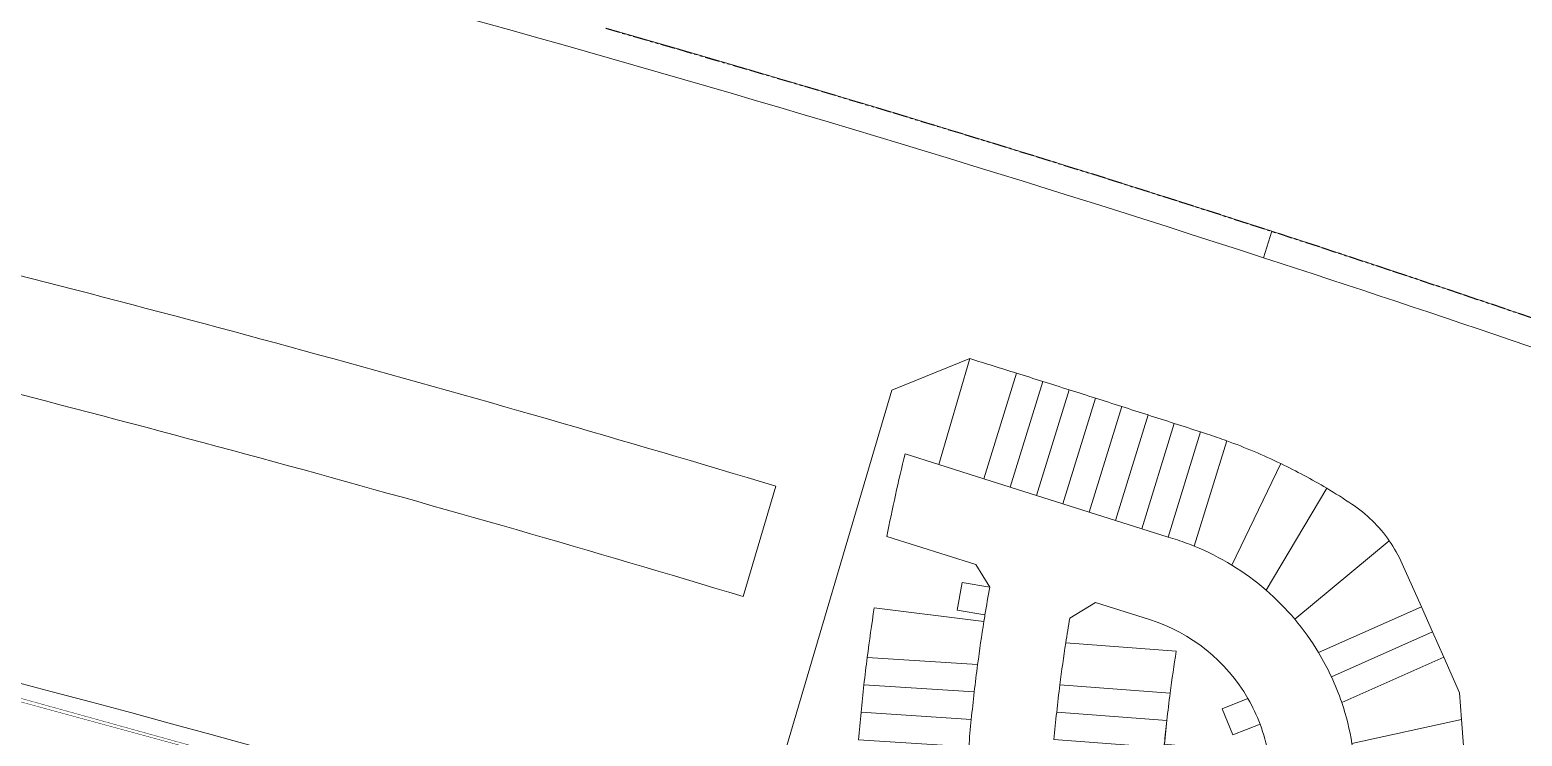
# Model space of a CAD drawing. Header units: centimetres. Extents: x -6122352 to 4157695, y -1694241 to 1947892.
# Drawn here: x -3596928 to -3272540, y 222292 to 375839 of the extents above; entities that cross this region are included whole.
import ezdxf

# ---------------------------------------------------------------- set-up
doc = ezdxf.new("R2010")
doc.units = ezdxf.units.CM
doc.header["$MEASUREMENT"] = 0
doc.linetypes.add('23585-XR-AR-DAMAC PLOT LIMITS$0$PHANTOM2', pattern=[1.25, 0.625, -0.125, 0.125, -0.125, 0.125, -0.125])
for name, color, linetype, lineweight, true_color in [('23585-XR-AR-DAMAC PLOT LIMITS$0$1-End units', 7, 'Continuous', 5, 0xf8991e), ('23585-XR-AR-DAMAC PLOT LIMITS$0$1-Open Space', 7, 'Continuous', 5, 0x90cf5a), ('23585-XR-AR-DAMAC PLOT LIMITS$0$1-Utility', 7, 'Continuous', 5, 0x8db1ff)]:
    doc.layers.add(name, color=color, linetype=linetype, lineweight=lineweight, true_color=true_color)
doc.layers.add('23585-XR-AR-DAMAC PLOT LIMITS$0$1-Mid units', color=41, linetype='Continuous', lineweight=5)
doc.layers.add('A-ANNO-TEXT', color=3, linetype='Continuous', lineweight=25)
doc.layers.add('23585-XR-AR-DAMAC PLOT LIMITS$0$D-Phase New', color=7, linetype='Continuous', true_color=0x000080)
doc.layers.add('23585-XR-AR-DAMAC PLOT LIMITS$0$PROJECT_LIMIT', color=1, linetype='Continuous')
doc.layers.add('@MI-REF LAYER', color=7, linetype='Continuous')

# ---------------------------------------------------------------- blocks, each defined once
blk = doc.blocks.new('23585-XR-AR-DAMAC PLOT LIMITS')
at = {"layer": '23585-XR-AR-DAMAC PLOT LIMITS$0$1-End units', "color": 251, "true_color": 0x636466}
for points in [[(497352.59, 2770337.91), (497351.28, 2770311.24, 0.039629), (497342.4, 2770310.91), (497334.98, 2770335.59, -0.012668), (497341.23, 2770337.3, -0.094047)], [(497367.87, 2770333.37), (497360.1, 2770310.17, 0.039624), (497351.28, 2770311.24), (497352.59, 2770337.91, -0.047357), (497358.2, 2770336.6)], [(497342.4, 2770310.91, 0.040851), (497333.42, 2770309.1), (497324.32, 2770331.86, -0.022052), (497334.98, 2770335.59)], [(497333.42, 2770309.1, 0.041045), (497324.81, 2770305.84), (497312.7, 2770326.53, -0.024967), (497324.32, 2770331.86)], [(497391.88, 2770323.24), (497387.27, 2770326.87), (497379.25, 2770329.56), (497371.54, 2770306.53, -0.0411), (497379.64, 2770302.14)], [(497283.14, 2770282.02), (497274.21, 2770276.88), (497261.83, 2770297.43, -0.000657), (497271, 2770302.76)], [(497344.84, 2770280.43), (497327.31, 2770263.98, -0.006418), (497321.47, 2770271.05), (497339.03, 2770287.52, 0.006883)], [(497312, 2770253.75), (497294.64, 2770237.11, -0.006808), (497287.73, 2770245.51), (497306, 2770261.09, 0.006311)]]:
    blk.add_lwpolyline(points, format="xyb", close=True, dxfattribs=at)
at = {"layer": '23585-XR-AR-DAMAC PLOT LIMITS$0$1-Mid units', "color": 251, "true_color": 0x636466}
for points in [[(497373.56, 2770331.46), (497365.92, 2770308.66, 0.026797), (497360.1, 2770310.17), (497367.87, 2770333.37)], [(497379.25, 2770329.56), (497371.54, 2770306.53, 0.026752), (497365.92, 2770308.66), (497373.56, 2770331.46)], [(497319.53, 2770303), (497314.33, 2770300), (497302.22, 2770320.68, -0.000372), (497307.44, 2770323.64)], [(497324.81, 2770305.84, 0.019729), (497320.89, 2770303.79), (497319.53, 2770303), (497307.44, 2770323.64), (497308.83, 2770324.43, -0.008598), (497312.7, 2770326.53)], [(497314.33, 2770300), (497309.13, 2770297.01), (497297.01, 2770317.71, -0.000372), (497302.22, 2770320.68)], [(497309.13, 2770297.01), (497303.93, 2770294.01), (497291.8, 2770314.74, -0.000371), (497297.01, 2770317.71)], [(497303.93, 2770294.01), (497298.73, 2770291.01), (497286.59, 2770311.75, -0.000371), (497291.8, 2770314.74)], [(497298.73, 2770291.01), (497293.53, 2770288.02), (497281.39, 2770308.76, -0.000371), (497286.59, 2770311.75)], [(497293.53, 2770288.02), (497288.34, 2770285.02), (497276.19, 2770305.77, -0.000371), (497281.39, 2770308.76)], [(497288.34, 2770285.02), (497283.14, 2770282.02), (497271, 2770302.76, -0.000371), (497276.19, 2770305.77)], [(497348.75, 2770275.87), (497331.24, 2770259.43, -0.004204), (497327.31, 2770263.98), (497344.84, 2770280.43, 0.004507)], [(497352.73, 2770271.38), (497335.23, 2770254.95, -0.004201), (497331.24, 2770259.43), (497348.75, 2770275.87, 0.004504)], [(497315.9, 2770249.18), (497298.55, 2770232.55, -0.003761), (497294.64, 2770237.11), (497312, 2770253.75, 0.004002)], [(497319.87, 2770244.67), (497302.53, 2770228.05, -0.003758), (497298.55, 2770232.55), (497315.9, 2770249.18, 0.003999)], [(497323.9, 2770240.23), (497306.58, 2770223.61, -0.003756), (497302.53, 2770228.05), (497319.87, 2770244.67, 0.003997)]]:
    blk.add_lwpolyline(points, format="xyb", close=True, dxfattribs=at)
at = {"layer": '23585-XR-AR-DAMAC PLOT LIMITS$0$1-Open Space', "color": 251, "true_color": 0x636466}
for points in [[(497503.01, 2770472.24, 0.01485), (497288.75, 2770359.31), (497285.71, 2770364.52), (497295.7, 2770370.16), (497309.91, 2770378.11), (497324.13, 2770386.02), (497338.4, 2770393.85)], [(497155.4, 2770287.55), (497169.29, 2770296.06), (497183.21, 2770304.51), (497197.15, 2770312.92), (497211.14, 2770321.26), (497225.16, 2770329.55), (497239.2, 2770337.79), (497253.28, 2770345.96), (497267.39, 2770354.08), (497281.53, 2770362.16), (497285.71, 2770364.52), (497288.75, 2770359.31, 0.043207), (496708.55, 2769961.41, 0.001242)], [(496825.54, 2769844.4, -0.036291), (497294.63, 2770172.04, 0.415653)], [(497302.28, 2770202.5), (497255.42, 2770280.29), (497261.83, 2770297.43), (497274.21, 2770276.88), (497267.57, 2770273.05, 0.0115), (497278.13, 2770258.02), (497295.74, 2770268.16), (497301.37, 2770267.04), (497296.55, 2770263.3), (497300.29, 2770258.48), (497305.11, 2770262.22, 0.000959), (497306, 2770261.09), (497287.73, 2770245.51, 0.006808), (497294.64, 2770237.11, 0.003761), (497298.55, 2770232.55, 0.003758), (497302.53, 2770228.05, 0.003756), (497306.58, 2770223.61, 0.003755)]]:
    blk.add_lwpolyline(points, format="xyb", dxfattribs=at)
for points in [[(497403.89, 2770313.78), (497391.88, 2770323.24), (497379.64, 2770302.14, -0.040594), (497386.83, 2770296.56)], [(497357.16, 2770292.08), (497355.04, 2770286.44), (497360.75, 2770284.3), (497363, 2770290.28, -0.044945), (497369.05, 2770287.2), (497352.18, 2770272, -0.003879), (497348.75, 2770275.87, -0.004507), (497344.84, 2770280.43, -0.006883), (497339.03, 2770287.52), (497321.47, 2770271.05, -0.003821), (497318.08, 2770275.33), (497319.34, 2770281.77), (497330.03, 2770287.93, -0.187652)], [(497266.67, 2770226.15, 0.012831), (497092.63, 2770116.57, 0.012932), (496923.14, 2769997.25, 0.009595), (496801.49, 2769903.14, 0.003148), (496762.36, 2769871.24, 0.000231), (496759.51, 2769868.89), (496744.34, 2769886.85, -0.018299), (496743.42, 2769888.02, -0.003391), (496785.82, 2769922.62, -0.009594), (496908.21, 2770017.31, -0.012933), (497078.76, 2770137.38, -0.012823), (497253.77, 2770247.57)]]:
    blk.add_lwpolyline(points, format="xyb", close=True, dxfattribs=at)
at = {"layer": '23585-XR-AR-DAMAC PLOT LIMITS$0$1-Utility', "color": 251, "true_color": 0x636466}
for points in [[(497363, 2770290.28), (497360.75, 2770284.3), (497355.04, 2770286.44), (497357.16, 2770292.08, -0.040426)], [(497305.11, 2770262.22), (497300.29, 2770258.48), (497296.55, 2770263.3), (497301.37, 2770267.04, 0.004062)]]:
    blk.add_lwpolyline(points, format="xyb", close=True, dxfattribs=at)
at = {"layer": '23585-XR-AR-DAMAC PLOT LIMITS$0$D-Phase New', "color": 8, "const_width": 0.1}
blk.add_lwpolyline([(497338.4, 2770393.85), (497324.13, 2770386.02), (497309.91, 2770378.11), (497295.7, 2770370.16), (497281.53, 2770362.16), (497267.39, 2770354.08), (497253.28, 2770345.96), (497239.2, 2770337.79), (497225.16, 2770329.55), (497211.14, 2770321.26), (497197.15, 2770312.92), (497183.21, 2770304.51), (497169.29, 2770296.06), (497155.4, 2770287.55)], dxfattribs=at)
blk.add_lwpolyline([(496635, 2769907.99), (496746.31, 2769775.07, -0.043454), (497314.24, 2770181.16), (497589.03, 2770035.52), (497626.65, 2770080.85), (497688.92, 2770169.44)], format="xyb", dxfattribs=at)
blk.add_lwpolyline([(497321.18, 2769786.63), (497326.78, 2769790.41), (497360.2, 2769816.41), (497399.76, 2769847.18), (497492.14, 2769929.91), (497550.94, 2769991.99), (497583.53, 2770028.9), (497589.03, 2770035.52), (497314.24, 2770181.16, 0.036516), (496832.05, 2769846.37), (496874.35, 2769760.79), (496885.44, 2769737.97), (496936.56, 2769633.58), (496921.28, 2769621.25), (496900.1, 2769610.96, 0.033948), (496932.27, 2769551.82), (496968.84, 2769577.18), (497196.84, 2769708.74), (497249.2, 2769738.1)], format="xyb", close=True, dxfattribs=at)
at = {"layer": '23585-XR-AR-DAMAC PLOT LIMITS$0$PROJECT_LIMIT', "linetype": '23585-XR-AR-DAMAC PLOT LIMITS$0$PHANTOM2', "ltscale": 5}
blk.add_lwpolyline([(497155.4, 2770287.55), (497169.29, 2770296.06), (497183.21, 2770304.51), (497197.15, 2770312.92), (497211.14, 2770321.26), (497225.16, 2770329.55), (497239.2, 2770337.79), (497253.28, 2770345.96), (497267.39, 2770354.08), (497281.53, 2770362.16), (497295.7, 2770370.16), (497309.91, 2770378.11), (497324.13, 2770386.02), (497338.4, 2770393.85)], dxfattribs=at)
blk = doc.blocks.new('A$Cf093b529')
at = {"layer": 'A-ANNO-TEXT'}
blk.add_blockref('23585-XR-AR-DAMAC PLOT LIMITS', (-495391.99, -2768603.44), dxfattribs=at)

msp = doc.modelspace()

# ---------------------------------------------------------------- block references
at = {"layer": '@MI-REF LAYER', "xscale": 999.9999999999999, "yscale": 999.9999999999999, "zscale": 999.9999999999999, "rotation": 312.4882903633292}
msp.add_blockref('A$Cf093b529', (-5904718.73535, 539022.72011), dxfattribs=at)

doc.saveas('drawing.dxf')
